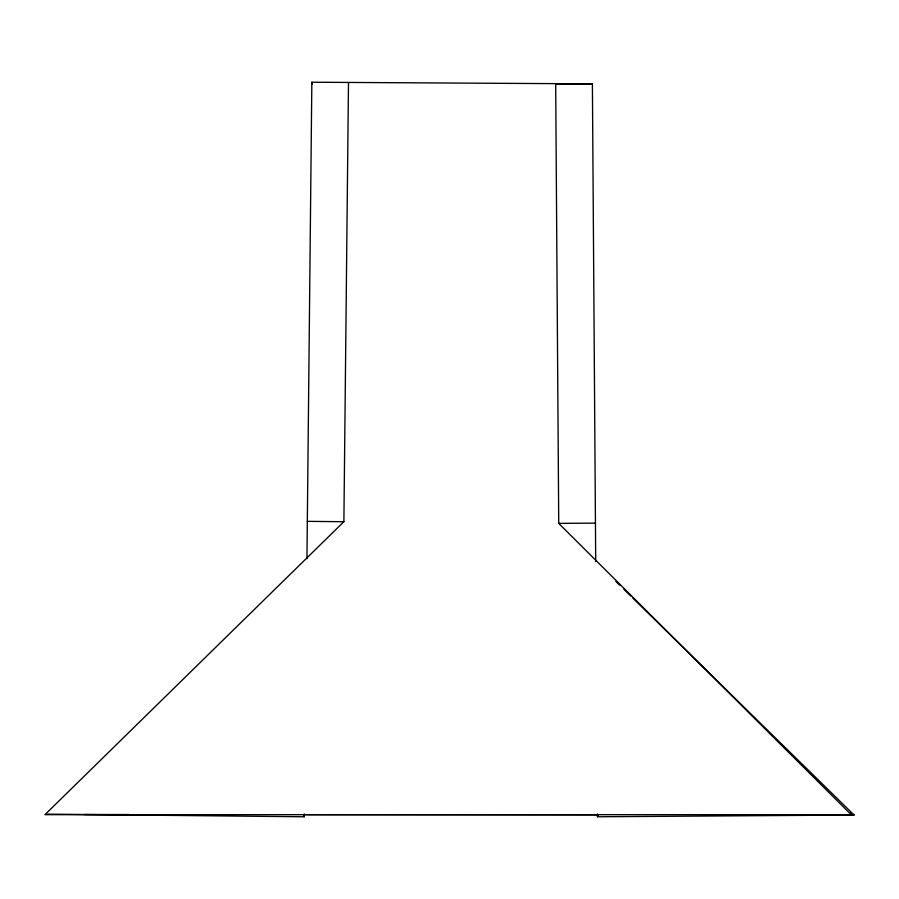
<?xml version="1.0" encoding="UTF-8"?>
<svg xmlns="http://www.w3.org/2000/svg" width="899" height="899" viewBox="0 0 899 899"><rect width="100%" height="100%" fill="white"/><g stroke="black" fill="none" stroke-linecap="round" stroke-linejoin="round"><path stroke-width="1.35" d="M47.681 814.134L304.244 816.775L304.278 813.966M306.941 558.706L311.841 82.225L592.396 83.854L555.683 84.203L558.729 523.375L851.196 814.674L44.95 814.674L343.89 521.678L348.486 82.607M558.729 523.375L595.385 523.117M597.408 814.674L597.475 816.775L854.05 815.033L731.865 814.955M84.45 814.505L129.389 814.539M303.536 814.663L598.453 814.865M307.244 521.341L343.89 521.723M850.544 812.707L854.05 815.033L632.862 598.138M615.849 581.451L619.737 585.227M623.861 589.306L630.75 596.037M311.841 82.225L311.908 84.326M304.177 814.674L304.244 816.775M592.396 83.854L595.711 561.661M597.453 813.966L597.475 816.775"/></g></svg>
